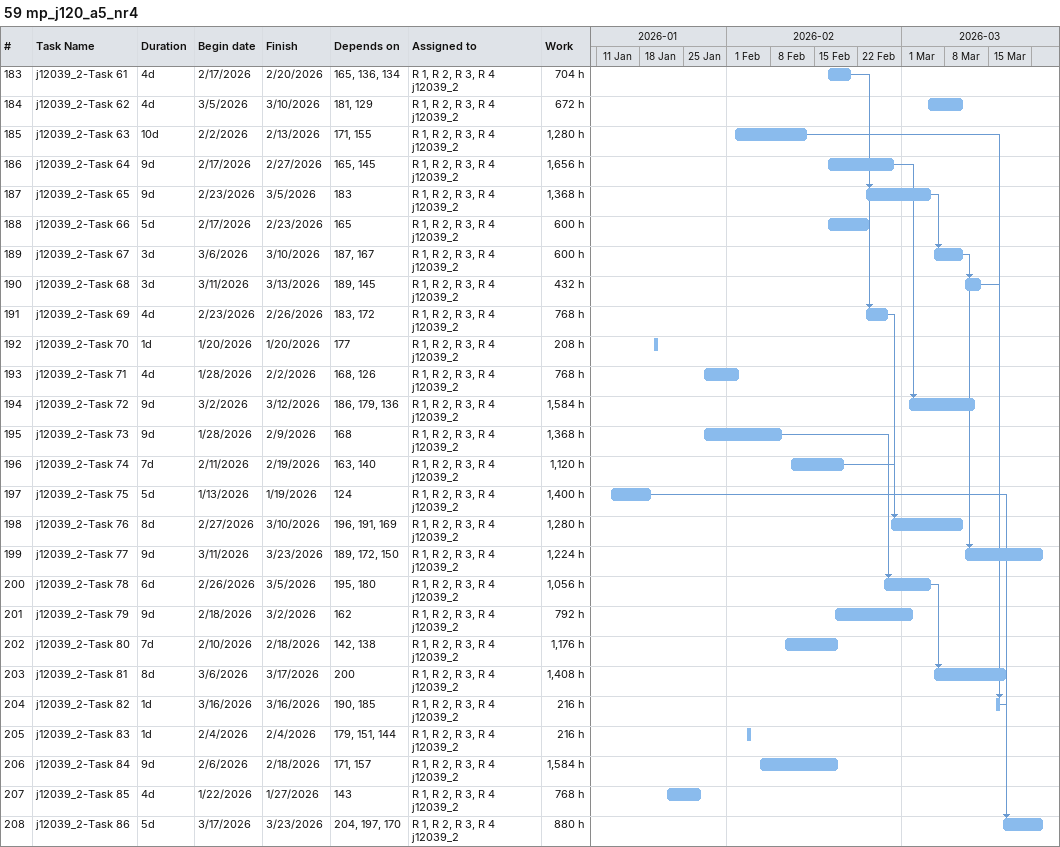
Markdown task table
59 mp_j120_a5_nr4

| ID | Task | Duration | Start | Finish | Predecessors | Resources | Work (h) |
|---|---|---|---|---|---|---|---|
| 183 | j12039_2-Task 61 | 4d | 2026-02-17 | 2026-02-20 | 165, 136, 134 | R 1, R 2, R 3, R 4 j12039_2 | 704 |
| 184 | j12039_2-Task 62 | 4d | 2026-03-05 | 2026-03-10 | 181, 129 | R 1, R 2, R 3, R 4 j12039_2 | 672 |
| 185 | j12039_2-Task 63 | 10d | 2026-02-02 | 2026-02-13 | 171, 155 | R 1, R 2, R 3, R 4 j12039_2 | 1280 |
| 186 | j12039_2-Task 64 | 9d | 2026-02-17 | 2026-02-27 | 165, 145 | R 1, R 2, R 3, R 4 j12039_2 | 1656 |
| 187 | j12039_2-Task 65 | 9d | 2026-02-23 | 2026-03-05 | 183 | R 1, R 2, R 3, R 4 j12039_2 | 1368 |
| 188 | j12039_2-Task 66 | 5d | 2026-02-17 | 2026-02-23 | 165 | R 1, R 2, R 3, R 4 j12039_2 | 600 |
| 189 | j12039_2-Task 67 | 3d | 2026-03-06 | 2026-03-10 | 187, 167 | R 1, R 2, R 3, R 4 j12039_2 | 600 |
| 190 | j12039_2-Task 68 | 3d | 2026-03-11 | 2026-03-13 | 189, 145 | R 1, R 2, R 3, R 4 j12039_2 | 432 |
| 191 | j12039_2-Task 69 | 4d | 2026-02-23 | 2026-02-26 | 183, 172 | R 1, R 2, R 3, R 4 j12039_2 | 768 |
| 192 | j12039_2-Task 70 | 1d | 2026-01-20 | 2026-01-20 | 177 | R 1, R 2, R 3, R 4 j12039_2 | 208 |
| 193 | j12039_2-Task 71 | 4d | 2026-01-28 | 2026-02-02 | 168, 126 | R 1, R 2, R 3, R 4 j12039_2 | 768 |
| 194 | j12039_2-Task 72 | 9d | 2026-03-02 | 2026-03-12 | 186, 179, 136 | R 1, R 2, R 3, R 4 j12039_2 | 1584 |
| 195 | j12039_2-Task 73 | 9d | 2026-01-28 | 2026-02-09 | 168 | R 1, R 2, R 3, R 4 j12039_2 | 1368 |
| 196 | j12039_2-Task 74 | 7d | 2026-02-11 | 2026-02-19 | 163, 140 | R 1, R 2, R 3, R 4 j12039_2 | 1120 |
| 197 | j12039_2-Task 75 | 5d | 2026-01-13 | 2026-01-19 | 124 | R 1, R 2, R 3, R 4 j12039_2 | 1400 |
| 198 | j12039_2-Task 76 | 8d | 2026-02-27 | 2026-03-10 | 196, 191, 169 | R 1, R 2, R 3, R 4 j12039_2 | 1280 |
| 199 | j12039_2-Task 77 | 9d | 2026-03-11 | 2026-03-23 | 189, 172, 150 | R 1, R 2, R 3, R 4 j12039_2 | 1224 |
| 200 | j12039_2-Task 78 | 6d | 2026-02-26 | 2026-03-05 | 195, 180 | R 1, R 2, R 3, R 4 j12039_2 | 1056 |
| 201 | j12039_2-Task 79 | 9d | 2026-02-18 | 2026-03-02 | 162 | R 1, R 2, R 3, R 4 j12039_2 | 792 |
| 202 | j12039_2-Task 80 | 7d | 2026-02-10 | 2026-02-18 | 142, 138 | R 1, R 2, R 3, R 4 j12039_2 | 1176 |
| 203 | j12039_2-Task 81 | 8d | 2026-03-06 | 2026-03-17 | 200 | R 1, R 2, R 3, R 4 j12039_2 | 1408 |
| 204 | j12039_2-Task 82 | 1d | 2026-03-16 | 2026-03-16 | 190, 185 | R 1, R 2, R 3, R 4 j12039_2 | 216 |
| 205 | j12039_2-Task 83 | 1d | 2026-02-04 | 2026-02-04 | 179, 151, 144 | R 1, R 2, R 3, R 4 j12039_2 | 216 |
| 206 | j12039_2-Task 84 | 9d | 2026-02-06 | 2026-02-18 | 171, 157 | R 1, R 2, R 3, R 4 j12039_2 | 1584 |
| 207 | j12039_2-Task 85 | 4d | 2026-01-22 | 2026-01-27 | 143 | R 1, R 2, R 3, R 4 j12039_2 | 768 |
| 208 | j12039_2-Task 86 | 5d | 2026-03-17 | 2026-03-23 | 204, 197, 170 | R 1, R 2, R 3, R 4 j12039_2 | 880 |
